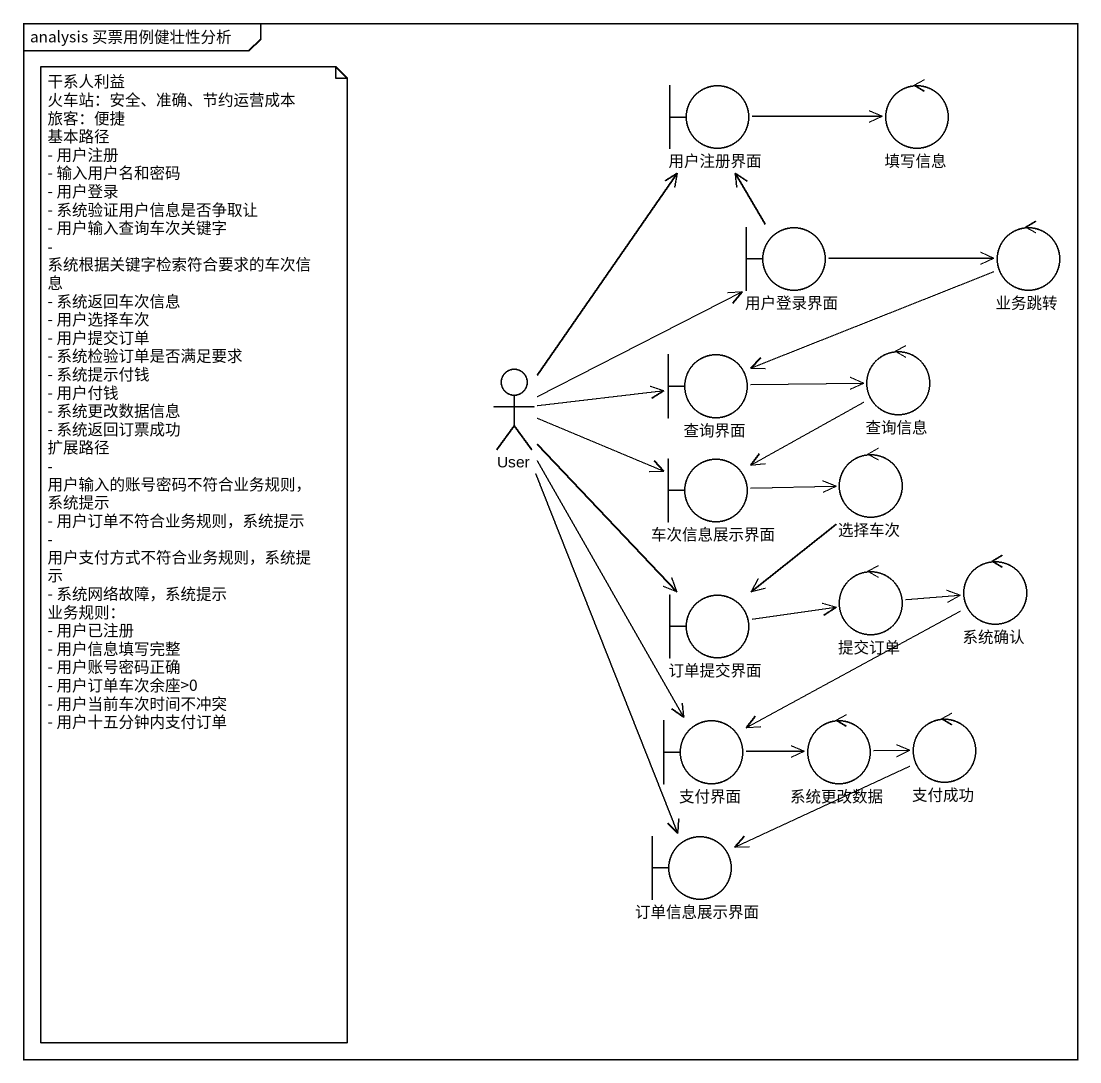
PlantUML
@startuml
mainframe analysis 买票用例健壮性分析
boundary 用户注册界面
control 填写信息
boundary 用户登录界面
control 业务跳转
actor User
boundary 查询界面
control 查询信息
boundary 车次信息展示界面
control 选择车次
boundary 订单提交界面
control 提交订单
control 系统确认
boundary 支付界面
control 系统更改数据
control 支付成功
boundary 订单信息展示界面
用户注册界面 -right-> 填写信息
用户登录界面 -up-> 用户注册界面
用户登录界面 -right-> 业务跳转
业务跳转 -left-> 查询界面
User -up-> 用户注册界面
User -right-> 用户登录界面
User -right-> 查询界面
User -right-> 车次信息展示界面
User --> 订单提交界面
User --> 支付界面
User --> 订单信息展示界面
查询界面 -right-> 查询信息
查询信息 -left-> 车次信息展示界面
车次信息展示界面 -right-> 选择车次
选择车次 --> 订单提交界面
订单提交界面 -right-> 提交订单
提交订单 -right-> 系统确认
系统确认 -left-> 支付界面
支付界面 -right-> 系统更改数据
系统更改数据 -right-> 支付成功
支付成功 -left-> 订单信息展示界面
note as N1
  干系人利益
  火车站：安全、准确、节约运营成本
  旅客：便捷
  基本路径
  - 用户注册
  - 输入用户名和密码
  - 用户登录
  - 系统验证用户信息是否争取让
  - 用户输入查询车次关键字
  - 系统根据关键字检索符合要求的车次信息
  - 系统返回车次信息
  - 用户选择车次
  - 用户提交订单
  - 系统检验订单是否满足要求
  - 系统提示付钱
  - 用户付钱
  - 系统更改数据信息
  - 系统返回订票成功
  扩展路径
  - 用户输入的账号密码不符合业务规则，系统提示
  - 用户订单不符合业务规则，系统提示
  - 用户支付方式不符合业务规则，系统提示
  - 系统网络故障，系统提示
  业务规则：
  - 用户已注册
  - 用户信息填写完整
  - 用户账号密码正确
  - 用户订单车次余座>0
  - 用户当前车次时间不冲突
  - 用户十五分钟内支付订单
end note
@enduml
